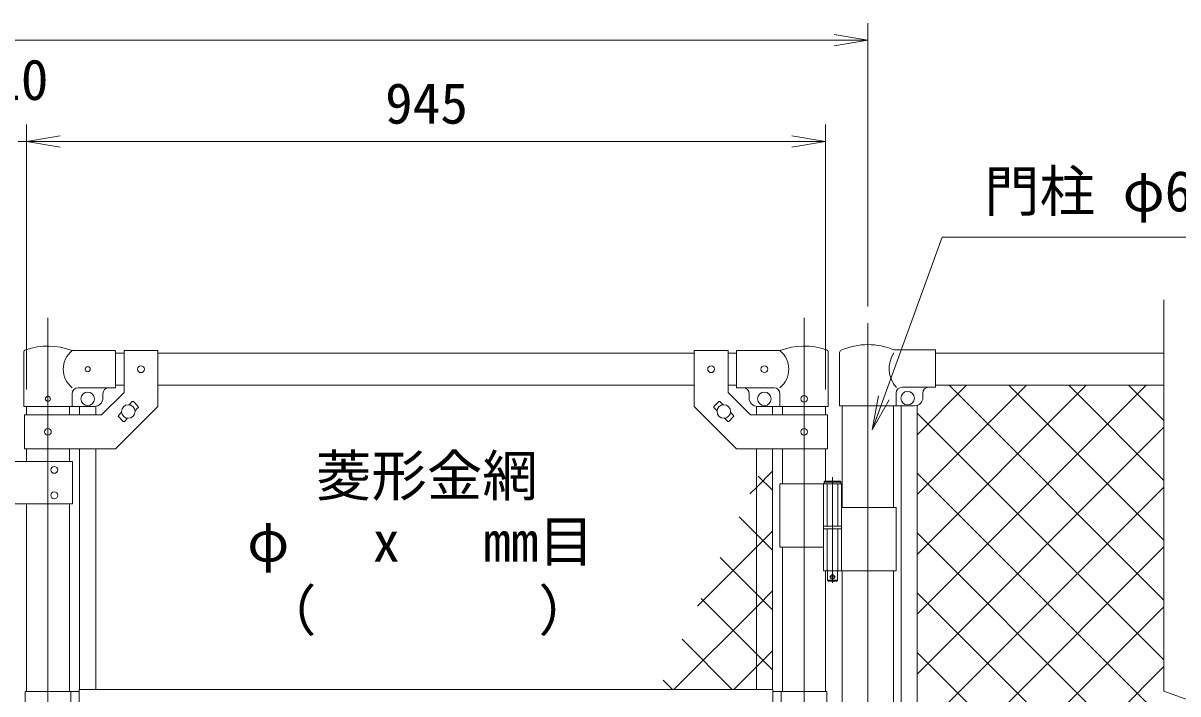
# Model space of a CAD drawing. Units: millimetres, scale not verified. Extents: x -4200 to 4200, y -2970 to 2970.
# Drawn here: x 1243 to 2609, y 459 to 1251 of the extents above; entities that cross this region are included whole.
import ezdxf
from ezdxf.enums import TextEntityAlignment as Align

# ---------------------------------------------------------------- set-up
doc = ezdxf.new("R2010")
doc.units = ezdxf.units.MM
doc.header["$LTSCALE"] = 20
doc.linetypes.add('DASHED', pattern=[7.5, 6, -1.5])
doc.linetypes.add('USER1', pattern=[50.8, 31.75, -6.35, 6.35, -6.35])
for name, color, linetype, lineweight in [('0-1_D-BMK', 2, 'USER1', 13), ('0-2_D-STR1', 1, 'Continuous', 18), ('0-3_D-STR3', 3, 'Continuous', 13), ('0-4_D-STR-DIM', 7, 'Continuous', 9), ('0-5_0', 3, 'Continuous', 18), ('0-6_D-STR-TXT', 7, 'Continuous', 9), ('0-7_D-STR2', 7, 'Continuous', 9)]:
    doc.layers.add(name, color=color, linetype=linetype, lineweight=lineweight)
doc.styles.add('ＭＳ ゴシック', font='')
doc.styles.get('ＭＳ ゴシック').set_extended_font_data('MS Gothic')

# ---------------------------------------------------------------- blocks, each defined once
blk = doc.blocks.new('_Open')
at = {"layer": '0-5_0', "color": 7, "lineweight": 9}
blk.add_line((-20, 3.33), (0, 0), dxfattribs=at)
blk.add_lwpolyline([(-20, -3.33), (0, 0), (-20, 0)], dxfattribs=at)

msp = doc.modelspace()

# ---------------------------------------------------------------- linework, layer by layer
at = {"layer": '0-1_D-BMK'}
for p, q in [((1272.39, 903.1), (1272.39, -35.29)), ((2166.59, 903.1), (2166.59, -35.29)), ((2241.99, 896.61), (2241.99, -120.04)), ((2200.15, 714.79), (2200.15, 589.9)), ((2196.52, 596.87), (2203.78, 596.87))]:
    msp.add_line(p, q, dxfattribs=at)
at = {"layer": '0-2_D-STR1'}
for p, q in [((1362.39, 861.37), (1352.39, 861.37)), ((2036.59, 861.37), (1402.39, 861.37)), ((2086.59, 861.37), (2076.59, 861.37)), ((2321.99, 861.37), (2591.99, 861.37)), ((1362.39, 823.37), (1352.39, 823.37)), ((2036.59, 823.37), (1402.39, 823.37)), ((2086.59, 823.37), (2076.59, 823.37)), ((2321.99, 823.37), (2591.99, 823.37)), ((1246.99, 798.37), (1246.99, 788.32)), ((1297.79, 798.37), (1297.79, 788.32)), ((2141.19, 798.37), (2141.19, 788.32)), ((2191.99, 798.37), (2191.99, 788.32)), ((2211.74, 799.07), (2211.74, 678.87)), ((2272.24, 799.07), (2272.24, 678.87)), ((1246.99, 748.32), (1246.99, 733.32)), ((1297.79, 748.32), (1297.79, 733.32)), ((2141.19, 748.32), (2141.19, 706.87)), ((2191.99, 748.32), (2191.99, 709.87)), ((1246.99, 683.32), (1246.99, 461.37)), ((1297.79, 683.32), (1297.79, 461.37)), ((2141.19, 631.87), (2141.19, 461.37)), ((2191.99, 603.87), (2191.99, 461.37)), ((2211.74, 603.87), (2211.74, 446.87)), ((2272.24, 603.87), (2272.24, 446.87))]:
    msp.add_line(p, q, dxfattribs=at)
at = {"layer": '0-3_D-STR3'}
for p, q in [((1243.84, 798.37), (1243.84, 862.06)), ((1352.39, 864.37), (1300.94, 864.37)), ((1352.39, 864.37), (1352.39, 820.37)), ((1362.39, 864.57), (1362.39, 814.89)), ((1362.39, 864.57), (1402.39, 864.57)), ((1402.39, 864.57), (1402.39, 798.32)), ((2036.59, 864.57), (2036.59, 798.32)), ((2076.59, 864.57), (2036.59, 864.57)), ((2076.59, 864.57), (2076.59, 814.89)), ((2086.59, 864.37), (2138.04, 864.37)), ((2086.59, 864.37), (2086.59, 820.37)), ((2195.14, 798.37), (2195.14, 862.06)), ((2208.59, 861.92), (2208.59, 799.07)), ((2273.12, 865.07), (2321.99, 865.07)), ((2321.99, 821.07), (2321.99, 865.07)), ((1352.39, 820.37), (1307.94, 820.37)), ((2086.59, 820.37), (2131.04, 820.37)), ((2282.39, 821.07), (2321.99, 821.07)), ((1300.94, 798.37), (1300.94, 813.37)), ((1335.82, 788.32), (1362.39, 814.89)), ((1337.39, 813.37), (1337.39, 808.37)), ((2103.16, 788.32), (2076.59, 814.89)), ((2101.59, 813.37), (2101.59, 808.37)), ((2138.04, 798.37), (2138.04, 813.37)), ((2275.39, 814.07), (2275.39, 799.07)), ((2306.99, 809.07), (2306.99, 814.07)), ((1243.84, 798.37), (1300.94, 798.37)), ((1300.94, 798.37), (1327.39, 798.37)), ((1309.89, 798.37), (1309.89, 788.32)), ((1328.89, 798.37), (1328.89, 788.32)), ((1368.27, 800.27), (1371.99, 803.98)), ((1373.4, 803.98), (1379.06, 798.33)), ((1375.34, 793.2), (1379.06, 796.91)), ((2065.58, 803.98), (2059.92, 798.33)), ((2063.64, 793.2), (2059.92, 796.91)), ((2070.71, 800.27), (2066.99, 803.98)), ((2110.09, 798.37), (2110.09, 788.32)), ((2138.04, 798.37), (2111.59, 798.37)), ((2129.09, 798.37), (2129.09, 788.32)), ((2195.14, 798.37), (2138.04, 798.37)), ((2208.59, 799.07), (2296.99, 799.07)), ((2281.34, 446.87), (2281.34, 799.07)), ((2300.34, 446.87), (2300.34, 799.65)), ((1244.69, 788.32), (1335.82, 788.32)), ((1244.69, 788.32), (1244.69, 748.32)), ((1355.72, 787.72), (1359.44, 791.44)), ((1355.72, 786.31), (1361.38, 780.65)), ((1362.79, 780.65), (1366.51, 784.37)), ((2076.19, 780.65), (2072.47, 784.37)), ((2083.26, 786.31), (2077.6, 780.65)), ((2083.26, 787.72), (2079.54, 791.44)), ((2194.29, 788.32), (2103.16, 788.32)), ((2194.29, 788.32), (2194.29, 748.32)), ((1309.89, 748.32), (1309.89, 463.87)), ((1328.89, 748.32), (1328.89, 463.87)), ((2110.09, 748.32), (2110.09, 463.87)), ((2129.09, 748.32), (2129.09, 463.87)), ((1301.39, 733.32), (1181.39, 733.32)), ((1301.39, 733.32), (1301.39, 683.32)), ((2138.04, 706.87), (2138.04, 631.87)), ((2138.04, 706.87), (2210.95, 706.87)), ((2189.35, 706.87), (2189.35, 656.87)), ((2210.15, 708.87), (2190.15, 708.87)), ((2191.15, 709.87), (2209.15, 709.87)), ((2210.15, 708.87), (2209.15, 709.87)), ((2210.15, 708.87), (2210.15, 706.87)), ((2210.95, 706.87), (2210.95, 656.87)), ((1301.39, 683.32), (1181.39, 683.32)), ((2210.95, 678.87), (2275.29, 678.87)), ((2275.29, 678.87), (2275.29, 603.87)), ((2189.35, 656.87), (2210.95, 656.87)), ((2189.65, 656.87), (2189.65, 653.87)), ((2210.65, 656.87), (2210.65, 653.87)), ((2189.35, 653.87), (2210.95, 653.87)), ((2189.35, 653.87), (2189.35, 603.87)), ((2189.65, 653.87), (2210.65, 653.87)), ((2210.95, 653.87), (2210.95, 603.87)), ((2138.04, 631.87), (2189.24, 631.87)), ((2189.35, 603.87), (2275.29, 603.87)), ((2194.15, 603.87), (2194.15, 592.87)), ((2195.15, 591.87), (2194.15, 592.87)), ((2195.15, 591.87), (2205.15, 591.87)), ((2205.15, 591.87), (2206.15, 592.87)), ((1245.39, 461.37), (1245.39, 442.87)), ((1245.39, 461.37), (1309.49, 461.37)), ((1299.39, 461.37), (1299.39, 442.87)), ((1309.49, 463.87), (2129.49, 463.87)), ((1309.49, 442.87), (1309.49, 463.87)), ((2129.49, 408.87), (2129.49, 463.87)), ((2193.59, 461.37), (2129.49, 461.37)), ((2139.59, 461.37), (2139.59, 411.37)), ((2193.59, 461.37), (2193.59, 411.37))]:
    msp.add_line(p, q, dxfattribs=at)
at = {"layer": '0-3_D-STR3', "linetype": 'DASHED'}
for p, q in [((2193.85, 706.87), (2193.85, 656.87)), ((2206.45, 706.87), (2206.45, 656.87)), ((2193.85, 653.87), (2193.85, 603.87)), ((2206.45, 653.87), (2206.45, 603.87))]:
    msp.add_line(p, q, dxfattribs=at)
at = {"layer": '0-3_D-STR3'}
for points in [[(1244.69, 748.32), (1352.39, 748.32), (1402.39, 798.32)], [(2194.29, 748.32), (2086.59, 748.32), (2036.59, 798.32)], [(2191.15, 709.87), (2190.15, 708.87), (2190.15, 706.87)], [(2206.15, 603.87), (2206.15, 592.87), (2194.15, 592.87)]]:
    msp.add_lwpolyline(points, dxfattribs=at)
for centre, radius in [((1319.39, 842.37), 3), ((1382.39, 842.32), 4), ((2056.59, 842.32), 4), ((2119.59, 842.37), 4), ((1272.39, 807.37), 3), ((1319.39, 807.37), 8), ((2119.59, 807.37), 8), ((2166.59, 807.37), 4), ((2288.99, 808.07), 8), ((1367.39, 792.32), 8), ((2071.59, 792.32), 8), ((1272.39, 768.32), 4), ((2166.59, 768.32), 4), ((1279.9, 723.32), 4), ((1279.9, 693.32), 4), ((2200.15, 596.87), 2.5)]:
    msp.add_circle(centre, radius, dxfattribs=at)
for centre, radius, start, end in [((1247.14, 862.06), 3.3, 109.22051, 180), ((1272.39, 789.64), 80, 69.0916, 109.22051), ((1319.14, 842.37), 28.55, 129.59418, 230.40582), ((2166.59, 789.64), 80, 70.77949, 110.9084), ((2119.84, 842.37), 28.55, 309.59418, 50.40582), ((2191.84, 862.06), 3.3, 0, 70.77949), ((2211.89, 861.92), 3.3, 113.10629, 180), ((2241.99, 791.37), 80, 67.09875, 113.10629), ((2300.52, 843.12), 33.4, 146.35914, 222.2959), ((1307.94, 813.37), 7, 90, 180), ((1344.39, 813.37), 7, 90, 180), ((2094.59, 813.37), 7, 0, 90), ((2131.04, 813.37), 7, 0, 90), ((2282.39, 814.07), 7, 90, 180), ((2313.99, 814.07), 7, 90, 180), ((1327.39, 808.37), 10, 270, 0), ((2111.59, 808.37), 10, 180, 270), ((2296.99, 809.07), 10, 270, 0), ((1372.69, 803.28), 1, 45, 135), ((1378.35, 797.62), 1, 315, 45), ((2060.63, 797.62), 1, 135, 225), ((2066.29, 803.28), 1, 45, 135), ((1356.43, 787.01), 1, 135, 225), ((1362.09, 781.36), 1, 225, 315), ((2076.89, 781.36), 1, 225, 315), ((2082.55, 787.01), 1, 315, 45)]:
    msp.add_arc(centre, radius, start, end, dxfattribs=at)
at = {"layer": '0-4_D-STR-DIM'}
for p, q in [((2241.99, 916.61), (2241.99, 1251.37)), ((281.99, 1231.37), (2201.99, 1231.37)), ((1246.99, 818.37), (1246.99, 1131.37)), ((1246.99, 818.37), (1246.99, 1131.37)), ((2191.99, 818.37), (2191.99, 1131.37)), ((1236.99, 1111.37), (1246.99, 1111.37)), ((1286.99, 1111.37), (2151.99, 1111.37)), ((1286.99, 1111.37), (1326.99, 1111.37)), ((2591.99, 462.02), (2591.99, 924.37)), ((2627.23, 449.19), (2591.99, 462.02))]:
    msp.add_line(p, q, dxfattribs=at)
at = {"layer": '0-6_D-STR-TXT'}
msp.add_lwpolyline([(2862.89, 998.46), (2329.73, 998.46), (2247.8, 772.73)], dxfattribs=at)
at = {"layer": '0-7_D-STR2'}
for p, q in [((2300.34, 764.96), (2358.74, 823.37)), ((2300.34, 694.25), (2429.46, 823.37)), ((2300.34, 623.54), (2500.17, 823.37)), ((2300.34, 552.83), (2570.88, 823.37)), ((2591.99, 569.43), (2338.05, 823.37)), ((2591.99, 640.14), (2408.76, 823.37)), ((2591.99, 710.85), (2479.47, 823.37)), ((2591.99, 781.56), (2550.18, 823.37)), ((2591.99, 498.72), (2300.34, 790.37)), ((2300.34, 482.12), (2591.99, 773.77)), ((2110.09, 702.69), (2129.09, 721.69)), ((2129.09, 699.24), (2112.22, 716.11)), ((2102.35, 694.95), (2110.09, 702.69)), ((2110.09, 647.53), (2089.74, 667.89)), ((2110.09, 631.98), (2129.09, 650.98)), ((2129.09, 628.53), (2110.09, 647.53)), ((2512.92, 436.37), (2300.34, 648.95)), ((2040.57, 562.46), (2110.09, 631.98)), ((2396.01, 436.37), (2591.99, 632.35)), ((2110.09, 576.82), (2067.25, 619.67)), ((2129.09, 557.82), (2110.09, 576.82)), ((2442.21, 436.37), (2300.34, 578.24)), ((2110.09, 506.11), (2044.76, 571.44)), ((2466.72, 436.37), (2591.99, 561.64)), ((2081.63, 463.87), (2022.27, 523.22)), ((2129.09, 487.11), (2110.09, 506.11)), ((2371.5, 436.37), (2300.34, 507.52)), ((2537.43, 436.37), (2591.99, 490.93)), ((2010.91, 463.87), (1999.79, 474.99))]:
    msp.add_line(p, q, dxfattribs=at)
for points in [[(2585.86, 434.14), (2583.63, 436.37), (2300.34, 719.66)], [(2323.99, 435.06), (2325.3, 436.37), (2591.99, 703.06)], [(2012.69, 463.87), (2110.09, 561.27), (2129.09, 580.27)], [(2083.4, 463.87), (2110.09, 490.55), (2129.09, 509.55)]]:
    msp.add_lwpolyline(points, dxfattribs=at)

# ---------------------------------------------------------------- block references
at = {"layer": '0-4_D-STR-DIM', "xscale": 2, "yscale": 2}
for p in [(2241.99, 1231.37), (2191.99, 1111.37)]:
    msp.add_blockref('_Open', p, dxfattribs=at)
at = {"layer": '0-4_D-STR-DIM', "xscale": 2, "yscale": 2, "rotation": 180}
msp.add_blockref('_Open', (1246.99, 1111.37), dxfattribs=at)
msp.add_blockref('_Open', (1246.99, 1111.37), dxfattribs=at)
at = {"layer": '0-6_D-STR-TXT', "xscale": 2, "yscale": 2, "rotation": 250.05227}
msp.add_blockref('_Open', (2247.12, 770.85), dxfattribs=at)

# ---------------------------------------------------------------- texts
at = {"layer": '0-4_D-STR-DIM', "style": 'ＭＳ ゴシック'}
for s, p in [('10', (1207.59, 1146.12)), ('945', (1671.02, 1118.12))]:
    msp.add_text(s, height=48.09, dxfattribs=at).set_placement(p, align=Align.BOTTOM_LEFT)
at = {"layer": '0-6_D-STR-TXT', "style": 'ＭＳ ゴシック'}
for s, p in [('門柱 φ60.5x2.3', (2379.38, 1014.35)), ('菱形金網', (1589.29, 678.07)), ('φ\u3000 x\u3000 mm目', (1508.07, 600.49)), ('（\u3000\u3000\u3000\u3000）', (1524.32, 518.84))]:
    msp.add_text(s, height=48.09, dxfattribs=at).set_placement(p, align=Align.BOTTOM_LEFT)

doc.saveas('drawing.dxf')
